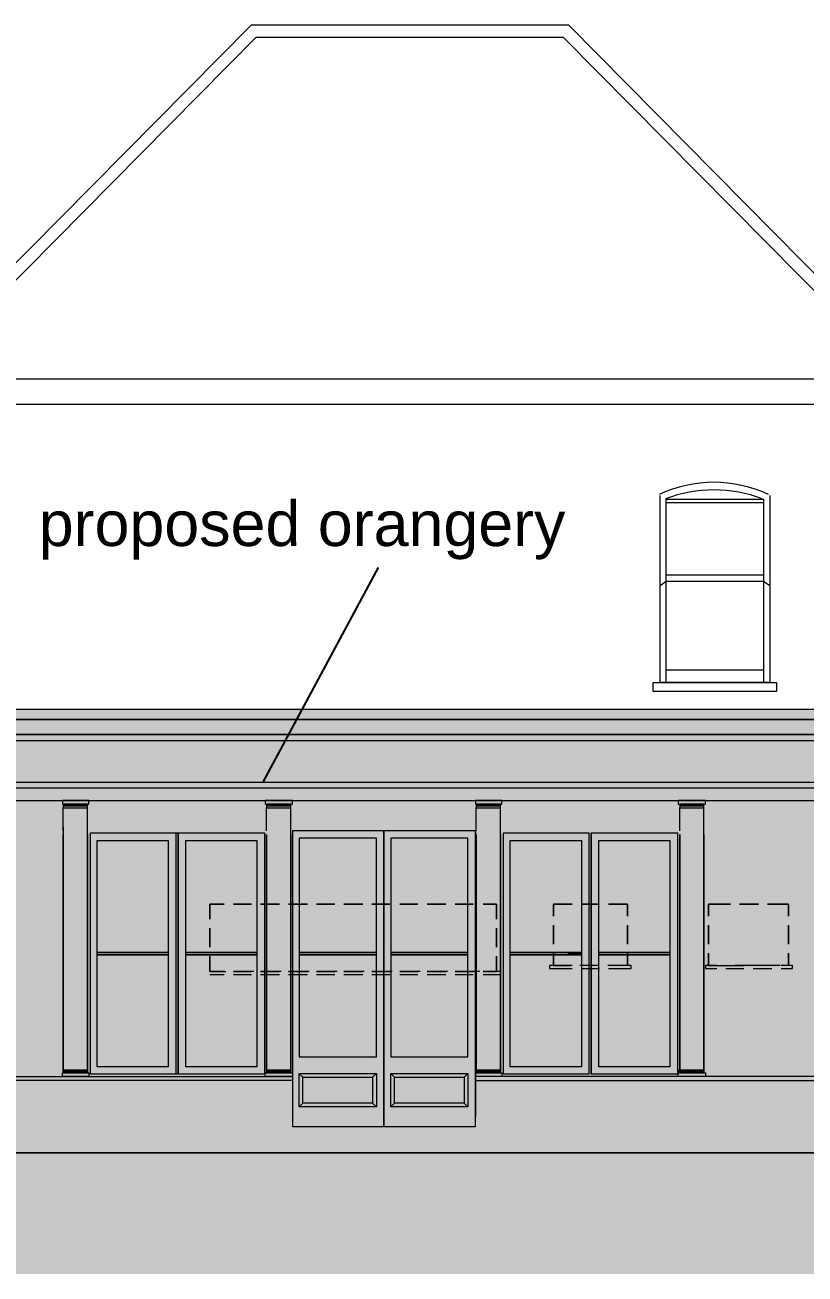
# Model space of a CAD drawing. Header units: millimetres. Extents: x -5841 to 140562, y 1006 to 102310.
# Drawn here: x 70730 to 77162, y 82132 to 92430 of the extents above; entities that cross this region are included whole.
import ezdxf

# ---------------------------------------------------------------- set-up
doc = ezdxf.new("R2010")
doc.units = ezdxf.units.MM
doc.header["$LTSCALE"] = 10
doc.layers.add('PDF17_0', color=7, linetype='Continuous')
doc.layers.add('PDF17_Text', color=7, linetype='Continuous')
doc.layers.add('PDF17_KD - WALL - LOADBEARING', color=252, linetype='Continuous', true_color=0x939598)
doc.styles.add('PDF ArialMT', font='arial.ttf')

msp = doc.modelspace()

# ---------------------------------------------------------------- linework, layer by layer
at = {"layer": 'PDF17_0', "lineweight": 0}
for p, q in [((69703.8, 89511), (72597.9, 92430)), ((72597.9, 92430), (75211.3, 92430)), ((75211.3, 92430), (78099.1, 89511)), ((69847.3, 89511), (72635.3, 92330.2)), ((72635.3, 92330.2), (75167.6, 92330.2)), ((75167.6, 92330.2), (77955.7, 89511)), ((78099.1, 89511), (69703.8, 89511)), ((69703.8, 89305.2), (78099.1, 89305.2)), ((69610.3, 86579.5), (77768.6, 86579.5))]:
    msp.add_line(p, q, dxfattribs=at)
for points in [[(76870.4, 88550.5), (76870.4, 87009.9), (75966, 87009.9), (75966, 88550.5)], [(76015.9, 87009.9), (76015.9, 88519.3), (76820.5, 88519.3), (76820.5, 87009.9)], [(76015.9, 88494.3), (76820.5, 88494.3)], [(75966, 87808.3), (76015.9, 87845.7), (76820.5, 87845.7), (76870.4, 87808.3)], [(76015.9, 87895.6), (76820.5, 87895.6)], [(76820.5, 87109.7), (76015.9, 87109.7)], [(77868.4, 86704.3), (69479.3, 86704.3), (77868.4, 86704.3), (77868.4, 86785.3), (69479.3, 86785.3), (69479.3, 86704.3), (69479.3, 86785.3)], [(69610.3, 86529.6), (77768.6, 86529.6)], [(69541.7, 86036.9), (77830.9, 86036.9)], [(71044.8, 85787.4), (71044.8, 85974.5)], [(71244.4, 83791.5), (71244.4, 85974.5)], [(72722.6, 85787.4), (72722.6, 85974.5)], [(72922.2, 83791.5), (72922.2, 85974.5)], [(74450.4, 85787.4), (74450.4, 85974.5)], [(74649.9, 83791.5), (74649.9, 85974.5)], [(76128.2, 85787.4), (76128.2, 85974.5)], [(76327.8, 83791.5), (76327.8, 85974.5)], [(71044.8, 85818.6), (71044.8, 83791.5), (71044.8, 85756.2)], [(64102.8, 83729.1), (64102.8, 83130.3), (86800.1, 83130.3), (86800.1, 85700.1), (85247, 85700.1)], [(71974.2, 85768.7), (71974.2, 83779)], [(71992.9, 85768.7), (71992.9, 83779)], [(75379.7, 85768.7), (75379.7, 83779)], [(75398.4, 85768.7), (75398.4, 83779)], [(72934.7, 83729.1), (67502.1, 83729.1), (69416.9, 83729.1)], [(67508.3, 83760.3), (72934.7, 83760.3)], [(73022, 83754.1), (72990.8, 83785.2)], [(73776.7, 83754.1), (73745.6, 83785.2)], [(74444.1, 83729.1), (80120, 83729.1), (80120, 83760.3), (74444.1, 83760.3)], [(73022, 83542), (72990.8, 83510.8)], [(73776.7, 83542), (73745.6, 83510.8)], [(87218, 83130.3), (89020.5, 83130.3), (62306.5, 83130.3)]]:
    msp.add_lwpolyline(points, dxfattribs=at)
at = {"layer": 'PDF17_0', "lineweight": 25}
msp.add_lwpolyline([(72697.7, 86192.8), (73645.8, 87957.9)], dxfattribs=at)
at = {"layer": 'PDF17_0', "lineweight": 0}
for points in [[(75909.9, 86935), (75909.9, 87009.9), (76926.5, 87009.9), (76926.5, 86935)], [(77830.9, 86136.7), (77830.9, 86036.9), (77830.9, 86136.7), (69541.7, 86136.7), (69541.7, 86036.9), (69541.7, 86136.7), (69510.5, 86186.6), (77862.1, 86186.6)], [(71038.6, 86005.7), (71256.9, 86005.7), (71256.9, 86036.9), (71038.6, 86036.9)], [(71038.6, 86005.7), (71256.9, 86005.7), (71256.9, 86036.9), (71038.6, 86036.9)], [(71038.6, 86005.7), (71256.9, 86005.7), (71256.9, 86036.9), (71038.6, 86036.9)], [(71038.6, 86005.7), (71256.9, 86005.7), (71256.9, 86036.9), (71038.6, 86036.9)], [(71044.8, 85993.2), (71244.4, 85993.2), (71244.4, 86005.7), (71044.8, 86005.7)], [(71044.8, 85993.2), (71244.4, 85993.2), (71244.4, 86005.7), (71044.8, 86005.7)], [(71044.8, 85993.2), (71244.4, 85993.2), (71244.4, 86005.7), (71044.8, 86005.7)], [(71044.8, 85993.2), (71244.4, 85993.2), (71244.4, 86005.7), (71044.8, 86005.7)], [(71044.8, 85974.5), (71244.4, 85974.5), (71244.4, 85993.2), (71044.8, 85993.2)], [(71044.8, 85974.5), (71244.4, 85974.5), (71244.4, 85993.2), (71044.8, 85993.2)], [(71044.8, 85974.5), (71244.4, 85974.5), (71244.4, 85993.2), (71044.8, 85993.2)], [(71044.8, 85974.5), (71244.4, 85974.5), (71244.4, 85993.2), (71044.8, 85993.2)], [(72710.2, 86005.7), (72934.7, 86005.7), (72934.7, 86036.9), (72710.2, 86036.9)], [(72710.2, 86005.7), (72934.7, 86005.7), (72934.7, 86036.9), (72710.2, 86036.9)], [(72710.2, 86005.7), (72934.7, 86005.7), (72934.7, 86036.9), (72710.2, 86036.9)], [(72710.2, 86005.7), (72934.7, 86005.7), (72934.7, 86036.9), (72710.2, 86036.9)], [(72722.6, 85993.2), (72922.2, 85993.2), (72922.2, 86005.7), (72722.6, 86005.7)], [(72722.6, 85993.2), (72922.2, 85993.2), (72922.2, 86005.7), (72722.6, 86005.7)], [(72722.6, 85993.2), (72922.2, 85993.2), (72922.2, 86005.7), (72722.6, 86005.7)], [(72722.6, 85993.2), (72922.2, 85993.2), (72922.2, 86005.7), (72722.6, 86005.7)], [(72722.6, 85974.5), (72922.2, 85974.5), (72922.2, 85993.2), (72722.6, 85993.2)], [(72722.6, 85974.5), (72922.2, 85974.5), (72922.2, 85993.2), (72722.6, 85993.2)], [(72722.6, 85974.5), (72922.2, 85974.5), (72922.2, 85993.2), (72722.6, 85993.2)], [(72722.6, 85974.5), (72922.2, 85974.5), (72922.2, 85993.2), (72722.6, 85993.2)], [(74444.1, 86005.7), (74662.4, 86005.7), (74662.4, 86036.9), (74444.1, 86036.9)], [(74444.1, 86005.7), (74662.4, 86005.7), (74662.4, 86036.9), (74444.1, 86036.9)], [(74444.1, 86005.7), (74662.4, 86005.7), (74662.4, 86036.9), (74444.1, 86036.9)], [(74444.1, 86005.7), (74662.4, 86005.7), (74662.4, 86036.9), (74444.1, 86036.9)], [(74450.4, 85993.2), (74649.9, 85993.2), (74649.9, 86005.7), (74450.4, 86005.7)], [(74450.4, 85993.2), (74649.9, 85993.2), (74649.9, 86005.7), (74450.4, 86005.7)], [(74450.4, 85993.2), (74649.9, 85993.2), (74649.9, 86005.7), (74450.4, 86005.7)], [(74450.4, 85993.2), (74649.9, 85993.2), (74649.9, 86005.7), (74450.4, 86005.7)], [(74450.4, 85974.5), (74649.9, 85974.5), (74649.9, 85993.2), (74450.4, 85993.2)], [(74450.4, 85974.5), (74649.9, 85974.5), (74649.9, 85993.2), (74450.4, 85993.2)], [(74450.4, 85974.5), (74649.9, 85974.5), (74649.9, 85993.2), (74450.4, 85993.2)], [(74450.4, 85974.5), (74649.9, 85974.5), (74649.9, 85993.2), (74450.4, 85993.2)], [(76115.7, 86005.7), (76340.2, 86005.7), (76340.2, 86036.9), (76115.7, 86036.9)], [(76115.7, 86005.7), (76340.2, 86005.7), (76340.2, 86036.9), (76115.7, 86036.9)], [(76115.7, 86005.7), (76340.2, 86005.7), (76340.2, 86036.9), (76115.7, 86036.9)], [(76115.7, 86005.7), (76340.2, 86005.7), (76340.2, 86036.9), (76115.7, 86036.9)], [(76128.2, 85993.2), (76327.8, 85993.2), (76327.8, 86005.7), (76128.2, 86005.7)], [(76128.2, 85993.2), (76327.8, 85993.2), (76327.8, 86005.7), (76128.2, 86005.7)], [(76128.2, 85993.2), (76327.8, 85993.2), (76327.8, 86005.7), (76128.2, 86005.7)], [(76128.2, 85993.2), (76327.8, 85993.2), (76327.8, 86005.7), (76128.2, 86005.7)], [(76128.2, 85974.5), (76327.8, 85974.5), (76327.8, 85993.2), (76128.2, 85993.2)], [(76128.2, 85974.5), (76327.8, 85974.5), (76327.8, 85993.2), (76128.2, 85993.2)], [(76128.2, 85974.5), (76327.8, 85974.5), (76327.8, 85993.2), (76128.2, 85993.2)], [(76128.2, 85974.5), (76327.8, 85974.5), (76327.8, 85993.2), (76128.2, 85993.2)], [(73689.4, 85787.4), (72934.7, 85787.4), (72934.7, 83348.6), (73689.4, 83348.6)], [(73689.4, 85787.4), (72934.7, 85787.4), (72934.7, 83348.6), (73689.4, 83348.6)], [(73689.4, 83429.7), (73689.4, 85787.4)], [(74444.1, 85787.4), (73689.4, 85787.4), (73689.4, 83348.6), (74444.1, 83348.6)], [(74444.1, 85787.4), (73689.4, 85787.4), (73689.4, 83348.6), (74444.1, 83348.6)], [(74444.1, 83429.7), (74444.1, 85787.4)], [(71044.8, 85756.2), (71044.8, 83791.5)], [(71244.4, 85756.2), (71244.4, 83791.5)], [(71269.4, 85768.7), (72703.9, 85768.7), (72703.9, 83779), (71269.4, 83779)], [(71269.4, 85768.7), (71974.2, 85768.7), (71974.2, 83779), (71269.4, 83779)], [(71325.5, 85706.3), (71911.8, 85706.3), (71911.8, 83841.4), (71325.5, 83841.4)], [(71992.9, 85768.7), (72703.9, 85768.7), (72703.9, 83779), (71992.9, 83779)], [(72055.3, 85706.3), (72641.6, 85706.3), (72641.6, 83841.4), (72055.3, 83841.4)], [(72722.6, 85756.2), (72722.6, 83791.5)], [(72922.2, 85756.2), (72922.2, 83791.5)], [(72922.2, 85756.2), (72922.2, 83791.5)], [(73627, 85725), (72990.8, 85725), (72990.8, 83922.5), (73627, 83922.5)], [(73627, 85725), (72990.8, 85725), (72990.8, 83922.5), (73627, 83922.5)], [(74381.7, 85725), (73745.6, 85725), (73745.6, 83922.5), (74381.7, 83922.5)], [(74381.7, 85725), (73745.6, 85725), (73745.6, 83922.5), (74381.7, 83922.5)], [(74450.4, 85756.2), (74450.4, 83791.5)], [(74450.4, 85756.2), (74450.4, 83791.5)], [(74649.9, 85756.2), (74649.9, 83791.5)], [(74674.9, 85768.7), (75379.7, 85768.7), (75379.7, 83779), (74674.9, 83779)], [(74731, 85706.3), (75317.3, 85706.3), (75317.3, 83841.4), (74731, 83841.4)], [(75398.4, 85768.7), (76109.5, 85768.7), (76109.5, 83779), (75398.4, 83779)], [(75460.8, 85706.3), (76047.1, 85706.3), (76047.1, 83841.4), (75460.8, 83841.4)], [(76128.2, 85756.2), (76128.2, 83791.5)], [(76128.2, 85756.2), (76128.2, 83791.5)], [(76327.8, 85756.2), (76327.8, 83791.5)], [(71911.8, 84783.2), (71325.5, 84783.2)], [(71911.8, 84764.5), (71325.5, 84764.5)], [(72641.6, 84783.2), (72055.3, 84783.2)], [(72641.6, 84764.5), (72055.3, 84764.5)], [(73627, 84783.2), (72990.8, 84783.2)], [(73627, 84764.5), (72990.8, 84764.5)], [(74381.7, 84783.2), (73745.6, 84783.2)], [(74381.7, 84764.5), (73745.6, 84764.5)], [(75317.3, 84783.2), (74731, 84783.2)], [(75317.3, 84764.5), (74731, 84764.5)], [(76047.1, 84783.2), (75460.8, 84783.2)], [(76047.1, 84764.5), (75460.8, 84764.5)], [(71038.6, 83791.5), (71256.9, 83791.5), (71256.9, 83760.3), (71038.6, 83760.3)], [(71044.8, 83816.4), (71244.4, 83816.4), (71244.4, 83803.9), (71044.8, 83803.9)], [(71044.8, 83816.4), (71244.4, 83816.4), (71244.4, 83803.9), (71044.8, 83803.9)], [(71044.8, 83803.9), (71244.4, 83803.9), (71244.4, 83791.5), (71044.8, 83791.5)], [(71044.8, 83803.9), (71244.4, 83803.9), (71244.4, 83791.5), (71044.8, 83791.5)], [(72710.2, 83791.5), (72934.7, 83791.5), (72934.7, 83760.3), (72710.2, 83760.3)], [(72722.6, 83816.4), (72922.2, 83816.4), (72922.2, 83803.9), (72722.6, 83803.9)], [(72722.6, 83816.4), (72922.2, 83816.4), (72922.2, 83803.9), (72722.6, 83803.9)], [(72722.6, 83803.9), (72922.2, 83803.9), (72922.2, 83791.5), (72722.6, 83791.5)], [(72722.6, 83803.9), (72922.2, 83803.9), (72922.2, 83791.5), (72722.6, 83791.5)], [(72990.8, 83785.2), (73627, 83785.2), (73627, 83510.8), (72990.8, 83510.8)], [(72990.8, 83785.2), (73627, 83785.2), (73627, 83510.8), (72990.8, 83510.8)], [(73022, 83754.1), (73595.9, 83754.1), (73595.9, 83542), (73022, 83542)], [(73022, 83754.1), (73595.9, 83754.1), (73595.9, 83542), (73022, 83542)], [(73627, 83785.2), (73595.9, 83754.1)], [(73745.6, 83785.2), (74381.7, 83785.2), (74381.7, 83510.8), (73745.6, 83510.8)], [(73745.6, 83785.2), (74381.7, 83785.2), (74381.7, 83510.8), (73745.6, 83510.8)], [(73776.7, 83754.1), (74350.6, 83754.1), (74350.6, 83542), (73776.7, 83542)], [(73776.7, 83754.1), (74350.6, 83754.1), (74350.6, 83542), (73776.7, 83542)], [(74381.7, 83785.2), (74350.6, 83754.1)], [(74444.1, 83791.5), (74662.4, 83791.5), (74662.4, 83760.3), (74444.1, 83760.3)], [(74450.4, 83816.4), (74649.9, 83816.4), (74649.9, 83803.9), (74450.4, 83803.9)], [(74450.4, 83816.4), (74649.9, 83816.4), (74649.9, 83803.9), (74450.4, 83803.9)], [(74450.4, 83803.9), (74649.9, 83803.9), (74649.9, 83791.5), (74450.4, 83791.5)], [(74450.4, 83803.9), (74649.9, 83803.9), (74649.9, 83791.5), (74450.4, 83791.5)], [(76115.7, 83791.5), (76340.2, 83791.5), (76340.2, 83760.3), (76115.7, 83760.3)], [(76128.2, 83816.4), (76327.8, 83816.4), (76327.8, 83803.9), (76128.2, 83803.9)], [(76128.2, 83816.4), (76327.8, 83816.4), (76327.8, 83803.9), (76128.2, 83803.9)], [(76128.2, 83803.9), (76327.8, 83803.9), (76327.8, 83791.5), (76128.2, 83791.5)], [(76128.2, 83803.9), (76327.8, 83803.9), (76327.8, 83791.5), (76128.2, 83791.5)], [(73627, 83510.8), (73595.9, 83542)], [(74381.7, 83510.8), (74350.6, 83542)]]:
    msp.add_lwpolyline(points, close=True, dxfattribs=at)
at = {"layer": 'PDF17_0', "color": 7, "lineweight": 0, "true_color": 0xededee}
msp.add_lwpolyline([(77768.6, 86579.5), (69610.3, 86579.5), (77768.6, 86579.5)], dxfattribs=at)
at = {"layer": 'PDF17_0', "color": 252, "lineweight": 0, "true_color": 0x939598}
for points in [[(72722.6, 85419.4), (72722.6, 85600.3)], [(74450.4, 85419.4), (74450.4, 85600.3)], [(72373.4, 85182.4), (72254.9, 85182.4), (72254.9, 85057.6), (72254.9, 85182.4), (72373.4, 85182.4), (72254.9, 85182.4)], [(72448.2, 85182.4), (72597.9, 85182.4)], [(72672.7, 85182.4), (72828.7, 85182.4)], [(72903.5, 85182.4), (73059.5, 85182.4)], [(73134.3, 85182.4), (73284, 85182.4)], [(73358.8, 85182.4), (73514.8, 85182.4)], [(73589.6, 85182.4), (73739.3, 85182.4)], [(73820.4, 85182.4), (73970.1, 85182.4)], [(74044.9, 85182.4), (74200.9, 85182.4)], [(74275.7, 85182.4), (74425.4, 85182.4)], [(74506.5, 85182.4), (74618.8, 85182.4), (74618.8, 85057.6)], [(74618.8, 84982.8), (74618.8, 84826.9)], [(72373.4, 84627.3), (72254.9, 84627.3), (72254.9, 84752), (72254.9, 84627.3), (72373.4, 84627.3), (72254.9, 84627.3), (72385.8, 84627.3)], [(74618.8, 84752), (74618.8, 84627.3), (74506.5, 84627.3)], [(75086.6, 84677.2), (75086.6, 84777), (75086.6, 84677.2), (75230, 84677.2)], [(76365.2, 84677.2), (76365.2, 84777), (76365.2, 84677.2), (76508.6, 84677.2), (76658.3, 84677.2)], [(75242.5, 84677.2), (75055.4, 84677.2), (75055.4, 84652.2), (75242.5, 84652.2)], [(75460.8, 84677.2), (75304.9, 84677.2)], [(75467, 84677.2), (75317.3, 84677.2)], [(75317.3, 84652.2), (75467, 84652.2)], [(75679.1, 84677.2), (75535.6, 84677.2)], [(75541.9, 84652.2), (75729, 84652.2), (75729, 84677.2), (75541.9, 84677.2)], [(76433.8, 84677.2), (76340.2, 84677.2), (76340.2, 84652.2), (76433.8, 84652.2)], [(76508.6, 84652.2), (76658.3, 84652.2)], [(76739.4, 84677.2), (76583.5, 84677.2)], [(76889.1, 84677.2), (76733.2, 84677.2)], [(76733.2, 84652.2), (76889.1, 84652.2)], [(76957.7, 84677.2), (76814.3, 84677.2)], [(76964, 84652.2), (77057.5, 84652.2), (77057.5, 84677.2), (76964, 84677.2)], [(72254.9, 84602.3), (72373.4, 84602.3)], [(72597.9, 84627.3), (72448.2, 84627.3)], [(72448.2, 84602.3), (72597.9, 84602.3)], [(72616.6, 84627.3), (72460.7, 84627.3)], [(72828.7, 84627.3), (72672.7, 84627.3)], [(72672.7, 84602.3), (72828.7, 84602.3)], [(72841.2, 84627.3), (72691.5, 84627.3)], [(73059.5, 84627.3), (72903.5, 84627.3)], [(72903.5, 84602.3), (73059.5, 84602.3)], [(73071.9, 84627.3), (72916, 84627.3)], [(73284, 84627.3), (73134.3, 84627.3)], [(73134.3, 84602.3), (73284, 84602.3)], [(73302.7, 84627.3), (73146.8, 84627.3)], [(73514.8, 84627.3), (73358.8, 84627.3)], [(73358.8, 84602.3), (73514.8, 84602.3)], [(73527.2, 84627.3), (73377.6, 84627.3)], [(73739.3, 84627.3), (73589.6, 84627.3)], [(73589.6, 84602.3), (73739.3, 84602.3)], [(73758, 84627.3), (73602.1, 84627.3)], [(73970.1, 84627.3), (73820.4, 84627.3)], [(73820.4, 84602.3), (73970.1, 84602.3)], [(73988.8, 84627.3), (73832.9, 84627.3)], [(74200.9, 84627.3), (74044.9, 84627.3)], [(74044.9, 84602.3), (74200.9, 84602.3)], [(74213.3, 84627.3), (74063.6, 84627.3)], [(74481.5, 84627.3), (74425.4, 84627.3), (74275.7, 84627.3)], [(74275.7, 84602.3), (74425.4, 84602.3)], [(74444.1, 84627.3), (74288.2, 84627.3)], [(74506.5, 84602.3), (74618.8, 84602.3), (74649.9, 84602.3), (74649.9, 84627.3), (74519, 84627.3)]]:
    msp.add_lwpolyline(points, dxfattribs=at)
for points in [[(72448.2, 85182.4), (72597.9, 85182.4)], [(72672.7, 85182.4), (72828.7, 85182.4)], [(72903.5, 85182.4), (73059.5, 85182.4)], [(73134.3, 85182.4), (73284, 85182.4)], [(73358.8, 85182.4), (73514.8, 85182.4)], [(73589.6, 85182.4), (73739.3, 85182.4)], [(73820.4, 85182.4), (73970.1, 85182.4)], [(74044.9, 85182.4), (74200.9, 85182.4)], [(74275.7, 85182.4), (74425.4, 85182.4)], [(74506.5, 85182.4), (74618.8, 85182.4), (74618.8, 85057.6), (74618.8, 85182.4)], [(75086.6, 85182.4), (75242.5, 85182.4), (75086.6, 85182.4), (75086.6, 85082.6)], [(75467, 85182.4), (75317.3, 85182.4)], [(75697.8, 85082.6), (75697.8, 85182.4), (75541.9, 85182.4), (75697.8, 85182.4)], [(76365.2, 85182.4), (76546.1, 85182.4), (76365.2, 85182.4), (76365.2, 85082.6)], [(76776.8, 85182.4), (76620.9, 85182.4)], [(77026.3, 85082.6), (77026.3, 85182.4), (76851.7, 85182.4), (77026.3, 85182.4)], [(72254.9, 84982.8), (72254.9, 84826.9)], [(74618.8, 84826.9), (74618.8, 84982.8)], [(75086.6, 85007.7), (75086.6, 84851.8)], [(75697.8, 84851.8), (75697.8, 85007.7)], [(76365.2, 85007.7), (76365.2, 84851.8)], [(77026.3, 84851.8), (77026.3, 85007.7)], [(74506.5, 84627.3), (74618.8, 84627.3), (74618.8, 84752), (74618.8, 84627.3)], [(75697.8, 84677.2), (75697.8, 84777)], [(77026.3, 84677.2), (77026.3, 84777)], [(72448.2, 84627.3), (72597.9, 84627.3)], [(72672.7, 84627.3), (72828.7, 84627.3)], [(72903.5, 84627.3), (73059.5, 84627.3)], [(73134.3, 84627.3), (73284, 84627.3)], [(73358.8, 84627.3), (73514.8, 84627.3)], [(73589.6, 84627.3), (73739.3, 84627.3)], [(73820.4, 84627.3), (73970.1, 84627.3)], [(74044.9, 84627.3), (74200.9, 84627.3)], [(74275.7, 84627.3), (74425.4, 84627.3)]]:
    msp.add_lwpolyline(points, close=True, dxfattribs=at)
at = {"layer": 'PDF17_0', "lineweight": 0}
for centre, radius, start, end in [((76410.1, 87596.2), 1063.4, 64.98962, 115.01038), ((76410.1, 87477.7), 1119.6, 69.12598, 110.87402)]:
    msp.add_arc(centre, radius, start, end, dxfattribs=at)
at = {"layer": 'PDF17_0', "color": 7, "true_color": 0xededee, "transparency": 33554559}
for points in [[(77868.4, 86785.3), (69479.3, 86785.3), (77868.4, 86704.3)], [(69479.3, 86785.3), (77868.4, 86704.3), (69479.3, 86704.3)], [(77868.4, 86704.3), (69479.3, 86704.3), (77824.7, 86660.6)], [(69479.3, 86704.3), (77824.7, 86660.6), (69547.9, 86660.6)], [(77824.7, 86660.6), (69547.9, 86660.6), (77818.5, 86648.1)], [(69547.9, 86660.6), (77818.5, 86648.1), (69554.1, 86648.1)], [(77818.5, 86648.1), (69554.1, 86648.1), (77787.3, 86616.9)], [(69554.1, 86648.1), (77787.3, 86616.9), (69579.1, 86616.9)], [(77787.3, 86616.9), (69579.1, 86616.9), (77768.6, 86579.5)], [(69579.1, 86616.9), (77768.6, 86579.5), (69610.3, 86579.5)], [(69610.3, 86579.5), (77768.6, 86579.5), (77768.6, 86579.5)], [(77768.6, 86579.5), (69610.3, 86579.5), (77768.6, 86186.6)], [(69610.3, 86579.5), (77768.6, 86186.6), (69610.3, 86186.6)], [(77862.1, 86186.6), (69510.5, 86186.6), (77830.9, 86136.7)], [(69510.5, 86186.6), (77830.9, 86136.7), (69541.7, 86136.7)], [(77830.9, 86136.7), (69541.7, 86136.7), (77830.9, 86036.9)], [(69541.7, 86136.7), (77830.9, 86036.9), (69541.7, 86036.9)], [(71044.8, 86005.7), (69809.9, 86005.7), (71044.8, 83791.5)], [(69809.9, 86005.7), (71044.8, 83791.5), (69809.9, 83791.5)], [(71038.6, 86036.9), (69816.1, 86036.9), (71038.6, 86005.7)], [(69816.1, 86036.9), (71038.6, 86005.7), (69816.1, 86005.7)], [(77569, 86005.7), (76327.8, 86005.7), (77569, 83791.5)], [(76327.8, 86005.7), (77569, 83791.5), (76327.8, 83791.5)], [(77556.5, 86036.9), (76340.2, 86036.9), (77556.5, 86005.7)], [(76340.2, 86036.9), (77556.5, 86005.7), (76340.2, 86005.7)], [(72934.7, 83729.1), (69610.3, 83729.1), (72934.7, 83348.6)], [(69610.3, 83729.1), (72934.7, 83348.6), (69610.3, 83348.6)], [(71038.6, 83791.5), (69816.1, 83791.5), (71038.6, 83760.3)], [(69816.1, 83791.5), (71038.6, 83760.3), (69816.1, 83760.3)], [(77768.6, 83729.1), (74444.1, 83729.1), (77768.6, 83348.6)], [(74444.1, 83729.1), (77768.6, 83348.6), (74444.1, 83348.6)], [(77556.5, 83791.5), (76340.2, 83791.5), (77556.5, 83760.3)], [(76340.2, 83791.5), (77556.5, 83760.3), (76340.2, 83760.3)], [(77768.6, 83348.6), (69610.3, 83348.6), (77768.6, 83130.3)], [(69610.3, 83348.6), (77768.6, 83130.3), (69610.3, 83130.3)]]:
    msp.add_solid(points, dxfattribs=at)
at = {"layer": 'PDF17_0', "color": 253, "true_color": 0xc0ab87, "transparency": 33554559}
for points in [[(71256.9, 86036.9), (71038.6, 86036.9), (71256.9, 86005.7)], [(71038.6, 86036.9), (71256.9, 86005.7), (71038.6, 86005.7)], [(71244.4, 86005.7), (71044.8, 86005.7), (71244.4, 85999.5)], [(71044.8, 86005.7), (71244.4, 85999.5), (71044.8, 85999.5)], [(71244.4, 85999.5), (71044.8, 85999.5), (71244.4, 83791.5)], [(71044.8, 85999.5), (71244.4, 83791.5), (71044.8, 83791.5)], [(72722.6, 86005.7), (71244.4, 86005.7), (72722.6, 85993.2)], [(71244.4, 86005.7), (72722.6, 85993.2), (71244.4, 85993.2)], [(72722.6, 85993.2), (71244.4, 85993.2), (72722.6, 85974.5)], [(71244.4, 85993.2), (72722.6, 85974.5), (71244.4, 85974.5)], [(72710.2, 86036.9), (71256.9, 86036.9), (72710.2, 86005.7)], [(71256.9, 86036.9), (72710.2, 86005.7), (71256.9, 86005.7)], [(72934.7, 86036.9), (72710.2, 86036.9), (72934.7, 86005.7)], [(72710.2, 86036.9), (72934.7, 86005.7), (72710.2, 86005.7)], [(72922.2, 86005.7), (72722.6, 86005.7), (72922.2, 85999.5)], [(72722.6, 86005.7), (72922.2, 85999.5), (72722.6, 85999.5)], [(72922.2, 85999.5), (72722.6, 85999.5), (72922.2, 83791.5)], [(72722.6, 85999.5), (72922.2, 83791.5), (72722.6, 83791.5)], [(74450.4, 86005.7), (72922.2, 86005.7), (74450.4, 85993.2)], [(72922.2, 86005.7), (74450.4, 85993.2), (72922.2, 85993.2)], [(74450.4, 85993.2), (72922.2, 85993.2), (74450.4, 85974.5)], [(72922.2, 85993.2), (74450.4, 85974.5), (72922.2, 85974.5)], [(74444.1, 86036.9), (72934.7, 86036.9), (74444.1, 86005.7)], [(72934.7, 86036.9), (74444.1, 86005.7), (72934.7, 86005.7)], [(74662.4, 86036.9), (74444.1, 86036.9), (74662.4, 86005.7)], [(74444.1, 86036.9), (74662.4, 86005.7), (74444.1, 86005.7)], [(74649.9, 86005.7), (74450.4, 86005.7), (74649.9, 85999.5)], [(74450.4, 86005.7), (74649.9, 85999.5), (74450.4, 85999.5)], [(74649.9, 85999.5), (74450.4, 85999.5), (74649.9, 83791.5)], [(74450.4, 85999.5), (74649.9, 83791.5), (74450.4, 83791.5)], [(76128.2, 86005.7), (74649.9, 86005.7), (76128.2, 85993.2)], [(74649.9, 86005.7), (76128.2, 85993.2), (74649.9, 85993.2)], [(76128.2, 85993.2), (74649.9, 85993.2), (76128.2, 85974.5)], [(74649.9, 85993.2), (76128.2, 85974.5), (74649.9, 85974.5)], [(76115.7, 86036.9), (74662.4, 86036.9), (76115.7, 86005.7)], [(74662.4, 86036.9), (76115.7, 86005.7), (74662.4, 86005.7)], [(76340.2, 86036.9), (76115.7, 86036.9), (76340.2, 86005.7)], [(76115.7, 86036.9), (76340.2, 86005.7), (76115.7, 86005.7)], [(76327.8, 86005.7), (76128.2, 86005.7), (76327.8, 85999.5)], [(76128.2, 86005.7), (76327.8, 85999.5), (76128.2, 85999.5)], [(76327.8, 85999.5), (76128.2, 85999.5), (76327.8, 83791.5)], [(76128.2, 85999.5), (76327.8, 83791.5), (76128.2, 83791.5)], [(72922.2, 85974.5), (71244.4, 85974.5), (72922.2, 85768.7)], [(71244.4, 85974.5), (72922.2, 85768.7), (71244.4, 85768.7)], [(74649.9, 85974.5), (72922.2, 85974.5), (74649.9, 85787.4)], [(72922.2, 85974.5), (74649.9, 85787.4), (72922.2, 85787.4)], [(76327.8, 85974.5), (74649.9, 85974.5), (76327.8, 85768.7)], [(74649.9, 85974.5), (76327.8, 85768.7), (74649.9, 85768.7)], [(72710.2, 85787.4), (71256.9, 85787.4), (72710.2, 85756.2)], [(71256.9, 85787.4), (72710.2, 85756.2), (71256.9, 85756.2)], [(72934.7, 85787.4), (72922.2, 85787.4), (72934.7, 85182.4)], [(72922.2, 85787.4), (72934.7, 85182.4), (72922.2, 85182.4)], [(73689.4, 85787.4), (72934.7, 85787.4), (73689.4, 85725)], [(72934.7, 85787.4), (73689.4, 85725), (72934.7, 85725)], [(74444.1, 85787.4), (73689.4, 85787.4), (74444.1, 85725)], [(73689.4, 85787.4), (74444.1, 85725), (73689.4, 85725)], [(74649.9, 85787.4), (74444.1, 85787.4), (74649.9, 85182.4)], [(74444.1, 85787.4), (74649.9, 85182.4), (74444.1, 85182.4)], [(76115.7, 85787.4), (74662.4, 85787.4), (76115.7, 85756.2)], [(74662.4, 85787.4), (76115.7, 85756.2), (74662.4, 85756.2)], [(71269.4, 85768.7), (71244.4, 85768.7), (71269.4, 83791.5)], [(71244.4, 85768.7), (71269.4, 83791.5), (71244.4, 83791.5)], [(72722.6, 85756.2), (71244.4, 85756.2), (72722.6, 85706.3)], [(71244.4, 85756.2), (72722.6, 85706.3), (71244.4, 85706.3)], [(71325.5, 85706.3), (71244.4, 85706.3), (71325.5, 83841.4)], [(71244.4, 85706.3), (71325.5, 83841.4), (71244.4, 83841.4)], [(72055.3, 85706.3), (71911.8, 85706.3), (72055.3, 83841.4)], [(71911.8, 85706.3), (72055.3, 83841.4), (71911.8, 83841.4)], [(72722.6, 85706.3), (72641.6, 85706.3), (72722.6, 83841.4)], [(72641.6, 85706.3), (72722.6, 83841.4), (72641.6, 83841.4)], [(72922.2, 85768.7), (72703.9, 85768.7), (72922.2, 85182.4)], [(72703.9, 85768.7), (72922.2, 85182.4), (72703.9, 85182.4)], [(72990.8, 85725), (72934.7, 85725), (72990.8, 83922.5)], [(72934.7, 85725), (72990.8, 83922.5), (72934.7, 83922.5)], [(73689.4, 85725), (73627, 85725), (73689.4, 83922.5)], [(73627, 85725), (73689.4, 83922.5), (73627, 83922.5)], [(73745.6, 85725), (73689.4, 85725), (73745.6, 83922.5)], [(73689.4, 85725), (73745.6, 83922.5), (73689.4, 83922.5)], [(74444.1, 85725), (74381.7, 85725), (74444.1, 83922.5)], [(74381.7, 85725), (74444.1, 83922.5), (74381.7, 83922.5)], [(74674.9, 85768.7), (74649.9, 85768.7), (74674.9, 83791.5)], [(74649.9, 85768.7), (74674.9, 83791.5), (74649.9, 83791.5)], [(76128.2, 85756.2), (74649.9, 85756.2), (76128.2, 85706.3)], [(74649.9, 85756.2), (76128.2, 85706.3), (74649.9, 85706.3)], [(74731, 85706.3), (74649.9, 85706.3), (74731, 83841.4)], [(74649.9, 85706.3), (74731, 83841.4), (74649.9, 83841.4)], [(75460.8, 85706.3), (75317.3, 85706.3), (75460.8, 83841.4)], [(75317.3, 85706.3), (75460.8, 83841.4), (75317.3, 83841.4)], [(75398.4, 85768.7), (75379.7, 85768.7), (75398.4, 85182.4)], [(75379.7, 85768.7), (75398.4, 85182.4), (75379.7, 85182.4)], [(76128.2, 85706.3), (76047.1, 85706.3), (76128.2, 83841.4)], [(76047.1, 85706.3), (76128.2, 83841.4), (76047.1, 83841.4)], [(76327.8, 85768.7), (76109.5, 85768.7), (76327.8, 83816.4)], [(76109.5, 85768.7), (76327.8, 83816.4), (76109.5, 83816.4)], [(74649.9, 85182.4), (74618.8, 85182.4), (74649.9, 84627.3)], [(74618.8, 85182.4), (74649.9, 84627.3), (74618.8, 84627.3)], [(73458.6, 84783.2), (72990.8, 84783.2), (73458.6, 84764.5)], [(72990.8, 84783.2), (73458.6, 84764.5), (72990.8, 84764.5)], [(73627, 84783.2), (73458.6, 84783.2), (73627, 84764.5)], [(73458.6, 84783.2), (73627, 84764.5), (73458.6, 84764.5)], [(73926.4, 84783.2), (73745.6, 84783.2), (73926.4, 84764.5)], [(73745.6, 84783.2), (73926.4, 84764.5), (73745.6, 84764.5)], [(74381.7, 84783.2), (73926.4, 84783.2), (74381.7, 84764.5)], [(73926.4, 84783.2), (74381.7, 84764.5), (73926.4, 84764.5)], [(75205.1, 84783.2), (74731, 84783.2), (75205.1, 84764.5)], [(74731, 84783.2), (75205.1, 84764.5), (74731, 84764.5)], [(75317.3, 84783.2), (75205.1, 84783.2), (75317.3, 84764.5)], [(75205.1, 84783.2), (75317.3, 84764.5), (75205.1, 84764.5)], [(75866.2, 84783.2), (75460.8, 84783.2), (75866.2, 84764.5)], [(75460.8, 84783.2), (75866.2, 84764.5), (75460.8, 84764.5)], [(76047.1, 84783.2), (75866.2, 84783.2), (76047.1, 84764.5)], [(75866.2, 84783.2), (76047.1, 84764.5), (75866.2, 84764.5)], [(75398.4, 84652.2), (75379.7, 84652.2), (75398.4, 83779)], [(75379.7, 84652.2), (75398.4, 83779), (75379.7, 83779)], [(74649.9, 84602.3), (74450.4, 84602.3), (74649.9, 83816.4)], [(74450.4, 84602.3), (74649.9, 83816.4), (74450.4, 83816.4)], [(74649.9, 84627.3), (74649.9, 84602.3), (74649.9, 84602.3)], [(74649.9, 84602.3), (74649.9, 84602.3), (74649.9, 84627.3)], [(72722.6, 83841.4), (71244.4, 83841.4), (72722.6, 83791.5)], [(71244.4, 83841.4), (72722.6, 83791.5), (71244.4, 83791.5)], [(73689.4, 83922.5), (72934.7, 83922.5), (73689.4, 83348.6)], [(72934.7, 83922.5), (73689.4, 83348.6), (72934.7, 83348.6)], [(74444.1, 83922.5), (73689.4, 83922.5), (74444.1, 83348.6)], [(73689.4, 83922.5), (74444.1, 83348.6), (73689.4, 83348.6)], [(76128.2, 83841.4), (74649.9, 83841.4), (76128.2, 83791.5)], [(74649.9, 83841.4), (76128.2, 83791.5), (74649.9, 83791.5)], [(72934.7, 83760.3), (69610.3, 83760.3), (72934.7, 83729.1)], [(69610.3, 83760.3), (72934.7, 83729.1), (69610.3, 83729.1)], [(71256.9, 83791.5), (71038.6, 83791.5), (71256.9, 83760.3)], [(71038.6, 83791.5), (71256.9, 83760.3), (71038.6, 83760.3)], [(72710.2, 83791.5), (71256.9, 83791.5), (72710.2, 83760.3)], [(71256.9, 83791.5), (72710.2, 83760.3), (71256.9, 83760.3)], [(72934.7, 83791.5), (72710.2, 83791.5), (72934.7, 83760.3)], [(72710.2, 83791.5), (72934.7, 83760.3), (72710.2, 83760.3)], [(74662.4, 83791.5), (74444.1, 83791.5), (74662.4, 83760.3)], [(74444.1, 83791.5), (74662.4, 83760.3), (74444.1, 83760.3)], [(77799.8, 83760.3), (74444.1, 83760.3), (77799.8, 83729.1)], [(74444.1, 83760.3), (77799.8, 83729.1), (74444.1, 83729.1)], [(74674.9, 83791.5), (74662.4, 83791.5), (74674.9, 83779)], [(74662.4, 83791.5), (74674.9, 83779), (74662.4, 83779)], [(76115.7, 83791.5), (74662.4, 83791.5), (76115.7, 83760.3)], [(74662.4, 83791.5), (76115.7, 83760.3), (74662.4, 83760.3)], [(76115.7, 83779), (74662.4, 83779), (76115.7, 83760.3)], [(74662.4, 83779), (76115.7, 83760.3), (74662.4, 83760.3)], [(76128.2, 83816.4), (76109.5, 83816.4), (76128.2, 83803.9)], [(76109.5, 83816.4), (76128.2, 83803.9), (76109.5, 83803.9)], [(76128.2, 83803.9), (76109.5, 83803.9), (76128.2, 83791.5)], [(76109.5, 83803.9), (76128.2, 83791.5), (76109.5, 83791.5)], [(76115.7, 83791.5), (76109.5, 83791.5), (76115.7, 83779)], [(76109.5, 83791.5), (76115.7, 83779), (76109.5, 83779)], [(76340.2, 83791.5), (76115.7, 83791.5), (76340.2, 83760.3)], [(76115.7, 83791.5), (76340.2, 83760.3), (76115.7, 83760.3)]]:
    msp.add_solid(points, dxfattribs=at)
at = {"layer": 'PDF17_KD - WALL - LOADBEARING', "color": 141, "true_color": 0xafdcf8, "transparency": 33554559}
for points in [[(71911.8, 85706.3), (71325.5, 85706.3), (71911.8, 84783.2)], [(71325.5, 85706.3), (71911.8, 84783.2), (71325.5, 84783.2)], [(72641.6, 85706.3), (72055.3, 85706.3), (72641.6, 84783.2)], [(72055.3, 85706.3), (72641.6, 84783.2), (72055.3, 84783.2)], [(73627, 85725), (72990.8, 85725), (73627, 84783.2)], [(72990.8, 85725), (73627, 84783.2), (72990.8, 84783.2)], [(74381.7, 85725), (73745.6, 85725), (74381.7, 84783.2)], [(73745.6, 85725), (74381.7, 84783.2), (73745.6, 84783.2)], [(75317.3, 85706.3), (74731, 85706.3), (75317.3, 84783.2)], [(74731, 85706.3), (75317.3, 84783.2), (74731, 84783.2)], [(76047.1, 85706.3), (75460.8, 85706.3), (76047.1, 84783.2)], [(75460.8, 85706.3), (76047.1, 84783.2), (75460.8, 84783.2)], [(71911.8, 84764.5), (71325.5, 84764.5), (71911.8, 83841.4)], [(71325.5, 84764.5), (71911.8, 83841.4), (71325.5, 83841.4)], [(72641.6, 84764.5), (72055.3, 84764.5), (72641.6, 83841.4)], [(72055.3, 84764.5), (72641.6, 83841.4), (72055.3, 83841.4)], [(73627, 84764.5), (72990.8, 84764.5), (73627, 83922.5)], [(72990.8, 84764.5), (73627, 83922.5), (72990.8, 83922.5)], [(74381.7, 84764.5), (73745.6, 84764.5), (74381.7, 83922.5)], [(73745.6, 84764.5), (74381.7, 83922.5), (73745.6, 83922.5)], [(75317.3, 84764.5), (74731, 84764.5), (75317.3, 83841.4)], [(74731, 84764.5), (75317.3, 83841.4), (74731, 83841.4)], [(76047.1, 84764.5), (75460.8, 84764.5), (76047.1, 83841.4)], [(75460.8, 84764.5), (76047.1, 83841.4), (75460.8, 83841.4)]]:
    msp.add_solid(points, dxfattribs=at)
at = {"layer": 'PDF17_KD - WALL - LOADBEARING', "color": 7, "true_color": 0xf6faf4, "transparency": 33554559}
for points in [[(71911.8, 84783.2), (71325.5, 84783.2), (71911.8, 84764.5)], [(71325.5, 84783.2), (71911.8, 84764.5), (71325.5, 84764.5)], [(72641.6, 84783.2), (72055.3, 84783.2), (72641.6, 84764.5)], [(72055.3, 84783.2), (72641.6, 84764.5), (72055.3, 84764.5)]]:
    msp.add_solid(points, dxfattribs=at)
at = {"layer": 'PDF17_KD - WALL - LOADBEARING', "color": 9, "true_color": 0xafd9aa, "transparency": 33554559}
for points in [[(89020.5, 83130.3), (62306.5, 83130.3), (89020.5, 82132.4)], [(62306.5, 83130.3), (89020.5, 82132.4), (62306.5, 82132.4)]]:
    msp.add_solid(points, dxfattribs=at)

# ---------------------------------------------------------------- texts
at = {"layer": 'PDF17_Text', "insert": (70843.2, 88263.5), "char_height": 370.404, "attachment_point": 4, "style": 'PDF ArialMT'}
msp.add_mtext('proposed orangery', dxfattribs=at)

doc.saveas('drawing.dxf')
